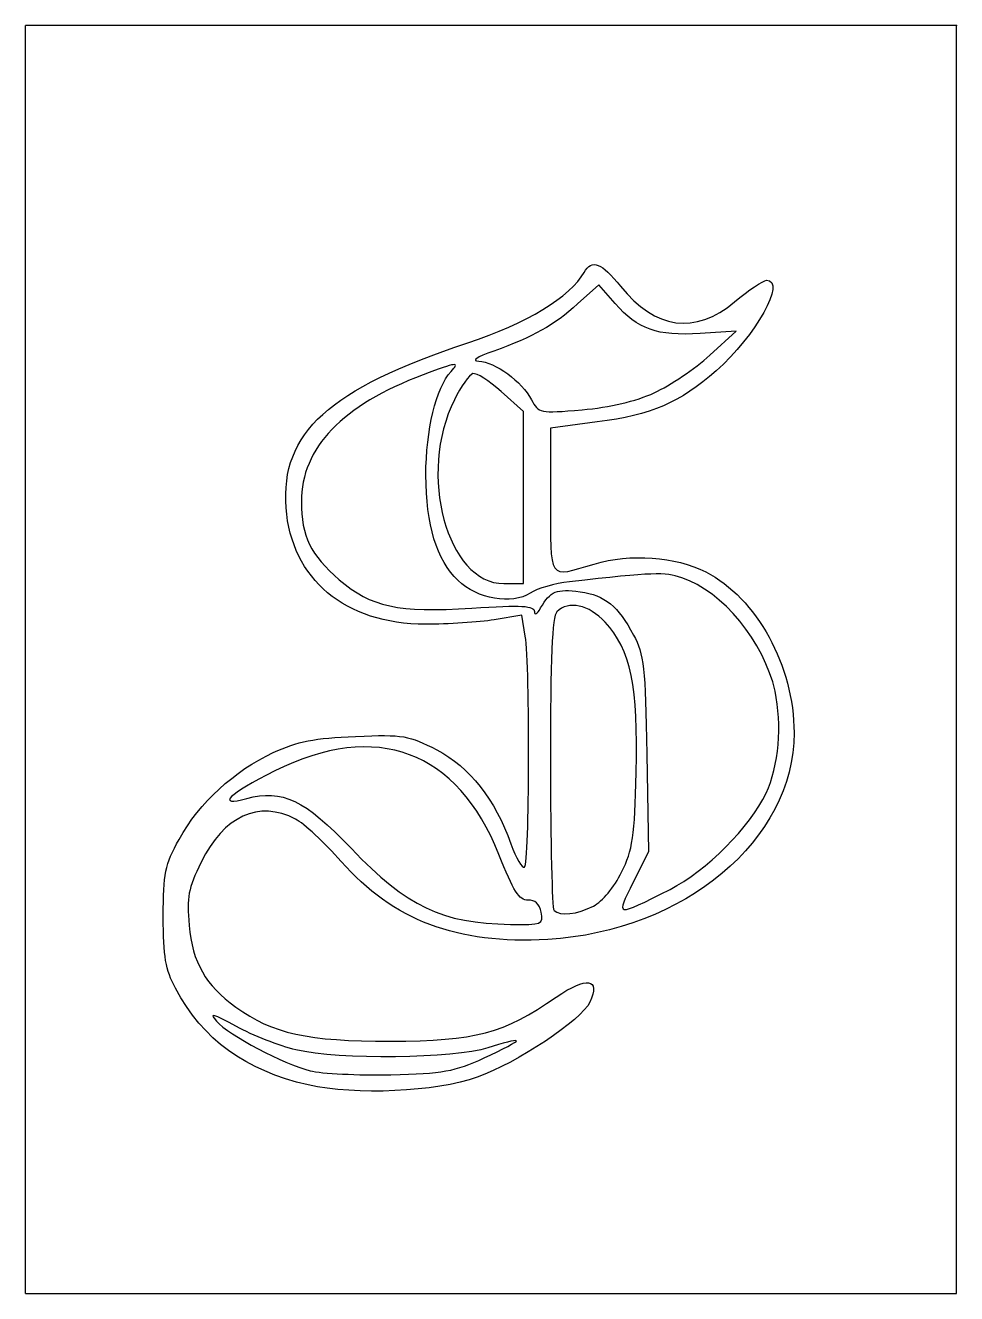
# Model space of a CAD drawing. Header units: inches. Extents: x -0.321 to 0.321, y -0.437 to 0.437.
import ezdxf

# ---------------------------------------------------------------- set-up
doc = ezdxf.new("R2010")
doc.units = ezdxf.units.IN
doc.header["$MEASUREMENT"] = 0
doc.header["$PDSIZE"] = -1
doc.layers.add('S', color=70, linetype='Continuous')

# ---------------------------------------------------------------- blocks, each defined once
blk = doc.blocks.new('S')
at = {"layer": 'S'}
for points in [[(8.311, 23.379), (7.339, 24.485), (6.091, 23.357)], [(13.897, 20.322), (15.468, 21.751), (13.333, 21.615)], [(2.885, 11.916), (2.885, 16.999), (1.583, 18.176)], [(7.253, 16.386), (4.485, 16.028), (4.485, 11.751)], [(1.74, 6.834), (2.885, 6.834), (2.885, 11.916)], [(2.996, 3.737), (2.794, 4.961), (1.159, 4.697)], [(10.186, -3.246), (10.288, -9.006), (9.372, -10.813)]]:
    blk.add_lwpolyline(points, dxfattribs=at)
for points in [[(10.623, 18.11), (10.623, 18.11)], [(11.558, -11.229), (11.558, -11.229)], [(3.934, -12.584), (3.934, -12.584)], [(7.028, -12.215), (7.028, -12.215)], [(0.572, -21.188), (0.572, -21.188)], [(-9.835, -22.781), (-9.835, -22.781)]]:
    blk.add_lwpolyline(points, close=True, dxfattribs=at)
for points in [[(6.482, 25.223), (6.928, 26.019), (7.512, 25.796), (8.634, 24.4)], [(-0.4, 21.054), (3.082, 22.206), (5.672, 23.775), (6.482, 25.223)], [(17.249, 24.754), (18.447, 24.754), (16.619, 21.471), (14.272, 19.404)], [(15.365, 23.474), (16.206, 24.178), (17.054, 24.754), (17.249, 24.754)], [(8.634, 24.4), (10.683, 21.849), (13.038, 21.525), (15.365, 23.474)], [(6.091, 23.357), (4.681, 22.083), (3.481, 21.409), (1.141, 20.576)], [(13.333, 21.615), (10.791, 21.453), (9.65, 21.854), (8.311, 23.379)], [(-11.134, 11.321), (-11.455, 15.759), (-8.613, 18.336), (-0.4, 21.054)], [(1.141, 20.576), (0.098, 20.205), (-0.215, 19.992), (0.258, 19.977)], [(10.623, 18.11), (11.559, 18.54), (13.032, 19.536), (13.897, 20.322)], [(-1.386, 19.368), (-0.864, 19.945), (-1.013, 19.927), (-3.044, 19.168)], [(0.258, 19.977), (1.192, 19.947), (2.822, 18.754), (3.37, 17.7)], [(-3.044, 19.168), (-7.813, 17.386), (-10.235, 14.861), (-10.235, 11.67)], [(-2.875, 13.24), (-2.875, 15.927), (-2.278, 18.382), (-1.386, 19.368)], [(-0.097, 19.239), (-0.305, 19.176), (-0.798, 18.482), (-1.192, 17.696)], [(1.583, 18.176), (0.867, 18.823), (0.111, 19.301), (-0.097, 19.239)], [(14.272, 19.404), (12.136, 17.524), (10.448, 16.798), (7.253, 16.386)], [(6.357, 17.106), (8.01, 17.248), (9.525, 17.605), (10.623, 18.11)], [(-1.192, 17.696), (-3.38, 13.336), (-1.625, 6.834), (1.74, 6.834)], [(3.37, 17.7), (3.786, 16.9), (3.837, 16.89), (6.357, 17.106)], [(-0.976, 7.014), (-2.231, 8.216), (-2.875, 10.328), (-2.875, 13.24)], [(-2.899, 4.434), (-7.641, 4.436), (-10.828, 7.101), (-11.134, 11.321)], [(-10.235, 11.67), (-10.235, 9.634), (-9.692, 8.521), (-7.99, 7.064)], [(4.485, 11.751), (4.485, 6.946), (4.327, 7.176), (7.067, 7.99)], [(7.067, 7.99), (9.214, 8.629), (11.87, 8.441), (13.669, 7.523)], [(12.245, 7.18), (11.2, 7.525), (10.639, 7.505), (5.62, 6.941)], [(13.669, 7.523), (16.679, 5.987), (18.885, 1.965), (18.885, -1.988)], [(-7.99, 7.064), (-6.097, 5.443), (-4.552, 5.112), (-0.164, 5.386)], [(3.293, 6.277), (2.217, 5.572), (0.158, 5.928), (-0.976, 7.014)], [(5.62, 6.941), (4.748, 6.843), (3.701, 6.544), (3.293, 6.277)], [(17.758, 0.481), (17.133, 3.372), (14.653, 6.385), (12.245, 7.18)], [(3.907, 5.394), (4.471, 6.388), (4.867, 6.55), (6.237, 6.35)], [(6.237, 6.35), (7.733, 6.13), (8.464, 5.54), (9.398, 3.794)], [(-0.164, 5.386), (2.83, 5.573), (3.527, 5.535), (3.535, 5.185)], [(3.535, 5.185), (3.54, 4.938), (3.7, 5.028), (3.907, 5.394)], [(7.718, 4.558), (6.75, 5.594), (5.551, 5.851), (4.869, 5.17)], [(1.159, 4.697), (0.26, 4.552), (-1.566, 4.434), (-2.899, 4.434)], [(4.869, 5.17), (4.59, 4.89), (4.485, 2.465), (4.485, -3.737)], [(9.555, -4.312), (9.682, 0.735), (9.224, 2.946), (7.718, 4.558)], [(9.398, 3.794), (10.012, 2.647), (10.094, 1.913), (10.186, -3.246)], [(2.952, -9.925), (3.251, -9.74), (3.289, 1.964), (2.996, 3.737)], [(17.23, -5.544), (17.978, -3.941), (18.19, -1.517), (17.758, 0.481)], [(1.439, -9.166), (-0.997, -3.026), (-5.808, -1.235), (-11.803, -4.234)], [(-11.891, -3.151), (-10.439, -2.481), (-9.466, -2.289), (-7.035, -2.191)], [(-7.035, -2.191), (-4.186, -2.076), (-3.884, -2.126), (-2.235, -2.989)], [(18.885, -1.988), (18.885, -8.291), (12.406, -13.72), (4.325, -14.188)], [(-2.235, -2.989), (-0.283, -4.01), (1.217, -5.908), (2.151, -8.539)], [(-17.457, -8.274), (-16.26, -6.113), (-14.199, -4.216), (-11.891, -3.151)], [(4.485, -3.737), (4.485, -8.424), (4.581, -12.356), (4.698, -12.473)], [(-11.803, -4.234), (-14.546, -5.606), (-15.311, -6.357), (-13.465, -5.864)], [(8.692, -10.215), (9.348, -8.883), (9.459, -8.124), (9.555, -4.312)], [(-10.575, -7.076), (-12.752, -5.95), (-14.824, -6.898), (-16.162, -9.631)], [(-13.465, -5.864), (-11.35, -5.299), (-10.059, -5.917), (-7.278, -8.821)], [(11.558, -11.229), (13.69, -10.149), (16.303, -7.53), (17.23, -5.544)], [(-7.882, -9.579), (-8.864, -8.46), (-10.076, -7.334), (-10.575, -7.076)], [(-18.393, -12.846), (-18.395, -10.258), (-18.3, -9.795), (-17.457, -8.274)], [(-7.278, -8.821), (-3.978, -12.268), (-1.94, -13.238), (2.121, -13.298)], [(2.151, -8.539), (2.453, -9.387), (2.813, -10.011), (2.952, -9.925)], [(-16.162, -9.631), (-16.921, -11.184), (-17.018, -11.694), (-16.867, -13.357)], [(4.325, -14.188), (-1.032, -14.498), (-4.818, -13.069), (-7.882, -9.579)], [(3.155, -11.864), (2.647, -11.882), (2.3, -11.336), (1.439, -9.166)], [(7.028, -12.215), (7.557, -11.941), (8.255, -11.103), (8.692, -10.215)], [(9.372, -10.813), (8.324, -12.883), (8.304, -12.879), (11.558, -11.229)], [(3.934, -12.584), (3.84, -12.092), (3.577, -11.849), (3.155, -11.864)], [(2.121, -13.298), (4, -13.325), (4.071, -13.297), (3.934, -12.584)], [(4.698, -12.473), (5.052, -12.827), (6.062, -12.715), (7.028, -12.215)], [(-17.671, -17.077), (-18.263, -15.966), (-18.391, -15.216), (-18.393, -12.846)], [(-16.867, -13.357), (-16.668, -15.553), (-15.901, -16.895), (-14.109, -18.183)], [(4.834, -17.596), (6.64, -16.354), (7.46, -16.481), (6.813, -17.901)], [(-9.835, -22.781), (-13.551, -21.937), (-16.052, -20.116), (-17.671, -17.077)], [(-4.955, -20.197), (0.079, -20.186), (1.692, -19.757), (4.834, -17.596)], [(6.813, -17.901), (6.341, -18.936), (2.494, -21.498), (0.165, -22.327)], [(-14.075, -19.329), (-15.45, -18.573), (-15.709, -18.503), (-15.257, -19.009)], [(-14.109, -18.183), (-11.911, -19.763), (-9.892, -20.207), (-4.955, -20.197)], [(-15.257, -19.009), (-14.502, -19.855), (-11.295, -21.556), (-9.717, -21.947)], [(-10.555, -20.712), (-11.523, -20.484), (-13.107, -19.861), (-14.075, -19.329)], [(0.572, -21.188), (1.675, -20.685), (2.533, -20.227), (2.477, -20.171)], [(2.477, -20.171), (2.421, -20.116), (1.662, -20.302), (0.79, -20.587)], [(0.79, -20.587), (-1.198, -21.235), (-8.022, -21.31), (-10.555, -20.712)], [(-4.955, -22.179), (-1.857, -22.112), (-1.195, -21.993), (0.572, -21.188)], [(0.165, -22.327), (-2.296, -23.204), (-7.028, -23.418), (-9.835, -22.781)], [(-9.717, -21.947), (-9.034, -22.116), (-6.891, -22.221), (-4.955, -22.179)]]:
    blk.add_open_spline(points, degree=3, dxfattribs=at)

msp = doc.modelspace()

# ---------------------------------------------------------------- linework, layer by layer
at = {"color": 7, "linetype": 'Continuous'}
for p, q in [((-0.32061, -0.43651), (-0.32061, 0.43651)), ((0.32061, 0.43651), (-0.32061, 0.43651)), ((0.32061, -0.43651), (0.32061, 0.43651)), ((-0.32061, -0.43651), (0.32061, -0.43651))]:
    msp.add_line(p, q, dxfattribs=at)
msp.add_point((0.32061, 0.43651))

# ---------------------------------------------------------------- block references
at = {"xscale": 0.01165090446050382, "yscale": 0.01165090446050382, "zscale": 0.01165090446050382}
msp.add_blockref('S', (-0.01134, -0.02739), dxfattribs=at)

doc.saveas('drawing.dxf')
